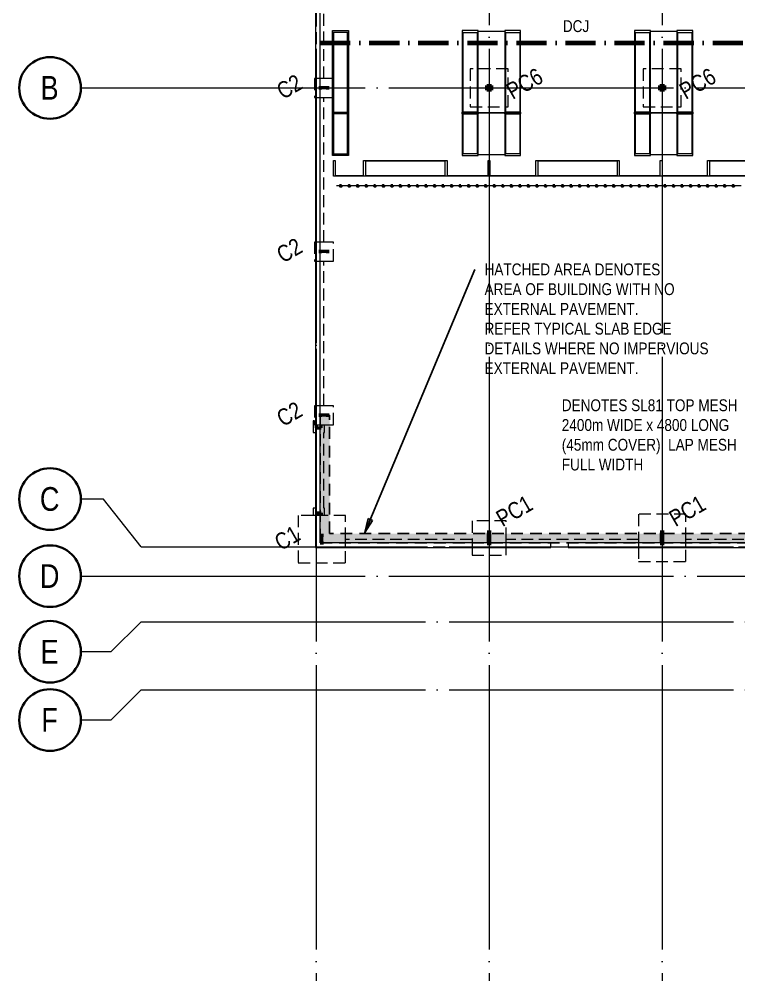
# Model space of a CAD drawing. Header units: millimetres. Extents: x 14684 to 281647, y -4596 to 240550.
# Drawn here: x 14684 to 52631, y 139401 to 190113 of the extents above; entities that cross this region are included whole.
import ezdxf

# ---------------------------------------------------------------- set-up
doc = ezdxf.new("R2010")
doc.units = ezdxf.units.MM
for name, pattern in [('_SGE_Grid Line', [16250, 15000, -625, 0, -625]), ('_SGE_Hidden', [925, 625, -300]), ('Dash Dot', [2587.5, 1587.5, -500, 0, -500]), ('Hidden', [1000, 625, -375])]:
    doc.linetypes.add(name, pattern=pattern)
for name, color, linetype, lineweight in [('A-ANNO-NOTE', 131, 'Continuous', 18), ('A-DETL-2', 90, 'Hidden', 25), ('A-DETL-3', 90, 'Dash Dot', 70), ('A-DETL-GENF-1', 9, 'Continuous', 18), ('A-WALL-1', 113, 'Continuous', 20), ('G-ANNO-TEXT-1', 10, 'Continuous', 25), ('G-ANNO-TEXT-2', 7, 'Continuous', 25), ('PR31272-001D-client cad _Racking__dwg-1', 133, 'Continuous', 13), ('RACK TYPE C-1', 253, 'Continuous', 18), ('RACK TYPE C-2', 53, 'Continuous', 35), ('S - ROWSPACER-1', 253, 'Continuous', 18), ('S-BEAM-1', 253, 'Continuous', 18), ('S-BEAM-2', 254, '_SGE_Hidden', 18), ('S-COLS', 52, 'Continuous', 18), ('S-COLS-1', 52, 'Continuous', 70), ('S-COLS-IDEN-1', 171, 'Continuous', 35), ('S-COLS-SYMB', 171, 'Continuous', 50), ('S-FNDN-1', 32, '_SGE_Hidden', 18), ('S-FRAME -100MM-1', 133, 'Continuous', 13), ('S-GRID-1', 1, '_SGE_Grid Line', 13), ('S-GRID-2', 1, 'Continuous', 13), ('S-GRID-IDEN', 1, 'Continuous', 35), ('S-GRID-IDEN-1', 1, 'Continuous', 50)]:
    doc.layers.add(name, color=color, linetype=linetype, lineweight=lineweight)
doc.styles.add('Arial Narrow', font='ARIALN.TTF', dxfattribs={"height": 1250})
doc.styles.add('Arial Narrow_1', font='ARIALN.TTF', dxfattribs={"height": 625})
doc.styles.add('Arial Narrow_2', font='ARIALN.TTF', dxfattribs={"height": 875})

# ---------------------------------------------------------------- blocks, each defined once
blk = doc.blocks.new('PR31272-001D-client cad _Racking__dwg-2745832-WAREHOUSE SLAB PLAN')
at = {"layer": 'RACK TYPE C-1'}
blk.add_line((150830, 93043), (150642, 93043), dxfattribs=at)
at = {"layer": 'RACK TYPE C-1', "flags": 128}
for points in [[(151280, 93043), (151092, 93043), (150905, 93043)], [(151730, 93043), (151542, 93043), (151355, 93043)], [(152180, 93043), (151992, 93043), (151805, 93043)], [(152630, 93043), (152442, 93043), (152255, 93043)], [(153080, 93043), (152892, 93043), (152705, 93043)], [(153530, 93043), (153342, 93043), (153155, 93043)], [(153980, 93043), (153792, 93043), (153605, 93043)], [(154430, 93043), (154242, 93043), (154055, 93043)], [(154880, 93043), (154692, 93043), (154505, 93043)], [(155330, 93043), (155142, 93043), (154955, 93043)], [(155780, 93043), (155592, 93043), (155405, 93043)], [(156230, 93043), (156042, 93043), (155855, 93043)], [(156680, 93043), (156492, 93043), (156305, 93043)], [(157130, 93043), (156942, 93043), (156755, 93043)], [(157580, 93043), (157392, 93043), (157205, 93043)], [(158030, 93043), (157842, 93043), (157655, 93043)], [(158480, 93043), (158292, 93043), (158105, 93043)], [(158930, 93043), (158742, 93043), (158555, 93043)], [(159380, 93043), (159192, 93043), (159005, 93043)], [(159830, 93043), (159642, 93043), (159455, 93043)], [(160280, 93043), (160092, 93043), (159905, 93043)], [(160730, 93043), (160542, 93043), (160355, 93043)], [(161180, 93043), (160992, 93043), (160805, 93043)], [(161630, 93043), (161442, 93043), (161255, 93043)], [(162080, 93043), (161892, 93043), (161705, 93043)], [(162530, 93043), (162342, 93043), (162155, 93043)], [(162980, 93043), (162792, 93043), (162605, 93043)], [(163430, 93043), (163242, 93043), (163055, 93043)], [(163880, 93043), (163692, 93043), (163505, 93043)], [(164330, 93043), (164142, 93043), (163955, 93043)], [(164780, 93043), (164592, 93043), (164405, 93043)], [(165230, 93043), (165042, 93043), (164855, 93043)], [(165680, 93043), (165492, 93043), (165305, 93043)], [(166130, 93043), (165942, 93043), (165755, 93043)], [(166580, 93043), (166392, 93043), (166205, 93043)], [(167030, 93043), (166842, 93043), (166655, 93043)], [(167480, 93043), (167292, 93043), (167105, 93043)], [(167930, 93043), (167742, 93043), (167555, 93043)], [(168380, 93043), (168192, 93043), (168005, 93043)], [(168830, 93043), (168642, 93043), (168455, 93043)], [(169280, 93043), (169092, 93043), (168905, 93043)], [(169730, 93043), (169542, 93043), (169355, 93043)], [(170180, 93043), (169992, 93043), (169805, 93043)], [(170630, 93043), (170442, 93043), (170255, 93043)], [(171080, 93043), (170892, 93043), (170705, 93043)], [(171530, 93043), (171342, 93043), (171155, 93043)], [(171980, 93043), (171792, 93043), (171605, 93043)]]:
    blk.add_lwpolyline(points, dxfattribs=at)
at = {"layer": 'RACK TYPE C-2', "flags": 128}
for points in [[(150905, 93080), (150905, 93005), (150830, 93005), (150830, 93080)], [(151355, 93080), (151355, 93005), (151280, 93005), (151280, 93080)], [(151805, 93080), (151805, 93005), (151730, 93005), (151730, 93080)], [(152255, 93080), (152255, 93005), (152180, 93005), (152180, 93080)], [(152705, 93080), (152705, 93005), (152630, 93005), (152630, 93080)], [(153155, 93080), (153155, 93005), (153080, 93005), (153080, 93080)], [(153605, 93080), (153605, 93005), (153530, 93005), (153530, 93080)], [(154055, 93080), (154055, 93005), (153980, 93005), (153980, 93080)], [(154505, 93080), (154505, 93005), (154430, 93005), (154430, 93080)], [(154955, 93080), (154955, 93005), (154880, 93005), (154880, 93080)], [(155405, 93080), (155405, 93005), (155330, 93005), (155330, 93080)], [(155855, 93080), (155855, 93005), (155780, 93005), (155780, 93080)], [(156305, 93080), (156305, 93005), (156230, 93005), (156230, 93080)], [(156755, 93080), (156755, 93005), (156680, 93005), (156680, 93080)], [(157205, 93080), (157205, 93005), (157130, 93005), (157130, 93080)], [(157655, 93080), (157655, 93005), (157580, 93005), (157580, 93080)], [(158105, 93080), (158105, 93005), (158030, 93005), (158030, 93080)], [(158555, 93080), (158555, 93005), (158480, 93005), (158480, 93080)], [(159005, 93080), (159005, 93005), (158930, 93005), (158930, 93080)], [(159455, 93080), (159455, 93005), (159380, 93005), (159380, 93080)], [(159905, 93080), (159905, 93005), (159830, 93005), (159830, 93080)], [(160355, 93080), (160355, 93005), (160280, 93005), (160280, 93080)], [(160805, 93080), (160805, 93005), (160730, 93005), (160730, 93080)], [(161255, 93080), (161255, 93005), (161180, 93005), (161180, 93080)], [(161705, 93080), (161705, 93005), (161630, 93005), (161630, 93080)], [(162155, 93080), (162155, 93005), (162080, 93005), (162080, 93080)], [(162605, 93080), (162605, 93005), (162530, 93005), (162530, 93080)], [(163055, 93080), (163055, 93005), (162980, 93005), (162980, 93080)], [(163505, 93080), (163505, 93005), (163430, 93005), (163430, 93080)], [(163955, 93080), (163955, 93005), (163880, 93005), (163880, 93080)], [(164405, 93080), (164405, 93005), (164330, 93005), (164330, 93080)], [(164855, 93080), (164855, 93005), (164780, 93005), (164780, 93080)], [(165305, 93080), (165305, 93005), (165230, 93005), (165230, 93080)], [(165755, 93080), (165755, 93005), (165680, 93005), (165680, 93080)], [(166205, 93080), (166205, 93005), (166130, 93005), (166130, 93080)], [(166655, 93080), (166655, 93005), (166580, 93005), (166580, 93080)], [(167105, 93080), (167105, 93005), (167030, 93005), (167030, 93080)], [(167555, 93080), (167555, 93005), (167480, 93005), (167480, 93080)], [(168005, 93080), (168005, 93005), (167930, 93005), (167930, 93080)], [(168455, 93080), (168455, 93005), (168380, 93005), (168380, 93080)], [(168905, 93080), (168905, 93005), (168830, 93005), (168830, 93080)], [(169355, 93080), (169355, 93005), (169280, 93005), (169280, 93080)], [(169805, 93080), (169805, 93005), (169730, 93005), (169730, 93080)], [(170255, 93080), (170255, 93005), (170180, 93005), (170180, 93080)], [(170705, 93080), (170705, 93005), (170630, 93005), (170630, 93080)], [(171155, 93080), (171155, 93005), (171080, 93005), (171080, 93080)], [(171605, 93080), (171605, 93005), (171530, 93005), (171530, 93080)]]:
    blk.add_lwpolyline(points, close=True, dxfattribs=at)
at = {"layer": 'S - ROWSPACER-1'}
for p, q in [((159512, 101183), (158112, 101183)), ((168592, 101183), (167192, 101183)), ((159512, 94683), (158112, 94683)), ((168592, 94683), (167192, 94683))]:
    blk.add_line(p, q, dxfattribs=at)
at = {"layer": 'S - ROWSPACER-1', "flags": 128}
for points in [[(158112, 96883), (159512, 96883)], [(167192, 96883), (168592, 96883)]]:
    blk.add_lwpolyline(points, close=True, dxfattribs=at)
at = {"layer": 'S-BEAM-1', "flags": 128}
for points in [[(150482, 101133), (150482, 96933), (150432, 96933), (150432, 101133)], [(151272, 101133), (151272, 96933), (151222, 96933), (151222, 101133)], [(157322, 96933), (157322, 101133), (157272, 101133), (157272, 96933)], [(158112, 96933), (158112, 101133), (158062, 101133), (158062, 96933)], [(159562, 96933), (159562, 101133), (159512, 101133), (159512, 96933)], [(160352, 96933), (160352, 101133), (160302, 101133), (160302, 96933)], [(166402, 96933), (166402, 101133), (166352, 101133), (166352, 96933)], [(167192, 96933), (167192, 101133), (167142, 101133), (167142, 96933)], [(168642, 96933), (168642, 101133), (168592, 101133), (168592, 96933)], [(169432, 96933), (169432, 101133), (169382, 101133), (169382, 96933)], [(150482, 96833), (150482, 94733), (150432, 94733), (150432, 96833)], [(151272, 96833), (151272, 94733), (151222, 94733), (151222, 96833)], [(157322, 94733), (157322, 96833), (157272, 96833), (157272, 94733)], [(158112, 94733), (158112, 96833), (158062, 96833), (158062, 94733)], [(159562, 94733), (159562, 96833), (159512, 96833), (159512, 94733)], [(160352, 94733), (160352, 96833), (160302, 96833), (160302, 94733)], [(166402, 94733), (166402, 96833), (166352, 96833), (166352, 94733)], [(167192, 94733), (167192, 96833), (167142, 96833), (167142, 94733)], [(168642, 94733), (168642, 96833), (168592, 96833), (168592, 94733)], [(169432, 94733), (169432, 96833), (169382, 96833), (169382, 94733)], [(152172, 94383), (156372, 94383), (156372, 94333), (152172, 94333)], [(161252, 94383), (165452, 94383), (165452, 94333), (161252, 94333)], [(170306, 94383), (174506, 94383), (174506, 94333), (170306, 94333)], [(150577, 93593), (152072, 93593), (152072, 93543), (150577, 93543)], [(152172, 93593), (156372, 93593), (156372, 93543), (152172, 93543)], [(156472, 93593), (158633, 93593), (158633, 93543), (156472, 93543)], [(158733, 93593), (161152, 93593), (161152, 93543), (158733, 93543)], [(161252, 93593), (165452, 93593), (165452, 93543), (161252, 93543)], [(165552, 93593), (167709, 93593), (167709, 93543), (165552, 93543)], [(167809, 93593), (170209, 93593), (170209, 93543), (167809, 93543)], [(170306, 93593), (174506, 93593), (174506, 93543), (170306, 93543)]]:
    blk.add_lwpolyline(points, close=True, dxfattribs=at)
at = {"layer": 'S-FRAME -100MM-1', "flags": 128}
for points in [[(150432, 101133), (150432, 101233), (151272, 101233), (151272, 101133)], [(157272, 101233), (157272, 101133), (158112, 101133), (158112, 101233)], [(159512, 101233), (159512, 101133), (160352, 101133), (160352, 101233)], [(166352, 101233), (166352, 101133), (167192, 101133), (167192, 101233)], [(168592, 101233), (168592, 101133), (169432, 101133), (169432, 101233)], [(150432, 96833), (150432, 96933), (151272, 96933), (151272, 96833), (150432, 96833), (150432, 96933), (151272, 96933), (151272, 96833)], [(157272, 96933), (158112, 96933), (158112, 96833), (157272, 96833), (157272, 96933), (157272, 96833), (158112, 96833), (158112, 96933)], [(159512, 96933), (160352, 96933), (160352, 96833), (159512, 96833), (159512, 96933), (159512, 96833), (160352, 96833), (160352, 96933)], [(166352, 96933), (167192, 96933), (167192, 96833), (166352, 96833), (166352, 96933), (166352, 96833), (167192, 96833), (167192, 96933)], [(168592, 96933), (169432, 96933), (169432, 96833), (168592, 96833), (168592, 96933), (168592, 96833), (169432, 96833), (169432, 96933)], [(150432, 94633), (150432, 94733), (151272, 94733), (151272, 94633)], [(150577, 93543), (150477, 93543), (150477, 94383), (150577, 94383)], [(152172, 93543), (152072, 93543), (152072, 94383), (152172, 94383)], [(156472, 93543), (156372, 93543), (156372, 94383), (156472, 94383)], [(157272, 94733), (157272, 94633), (158112, 94633), (158112, 94733)], [(158733, 93543), (158633, 93543), (158633, 94383), (158733, 94383)], [(159512, 94733), (159512, 94633), (160352, 94633), (160352, 94733)], [(161252, 93543), (161152, 93543), (161152, 94383), (161252, 94383)], [(165552, 93543), (165452, 93543), (165452, 94383), (165552, 94383)], [(166352, 94733), (166352, 94633), (167192, 94633), (167192, 94733)], [(167809, 93543), (167709, 93543), (167709, 94383), (167809, 94383)], [(168592, 94733), (168592, 94633), (169432, 94633), (169432, 94733)], [(170306, 93543), (170206, 93543), (170206, 94383), (170306, 94383)]]:
    blk.add_lwpolyline(points, close=True, dxfattribs=at)
blk = doc.blocks.new('SGE_SCL-Column-Steel-UB - C1 - 410UB53_7-2329528-WAREHOUSE SLAB PLAN')
at = {"layer": 'S-COLS-SYMB'}
for p, q in [((89, 201.5), (-89, 201.5)), ((0, -201.5), (0, 201.5)), ((-89, -201.5), (89, -201.5))]:
    blk.add_line(p, q, dxfattribs=at)
blk = doc.blocks.new('SGE_SCL-Column-Steel-UB - C2 - 410UB53_7-2329531-WAREHOUSE SLAB PLAN')
at = {"layer": 'S-COLS-SYMB'}
for p, q in [((89, 201.5), (-89, 201.5)), ((0, -201.5), (0, 201.5)), ((-89, -201.5), (89, -201.5))]:
    blk.add_line(p, q, dxfattribs=at)
blk = doc.blocks.new('SGE_SCL-Column-Steel-UB - C2 - 410UB53_7-2329532-WAREHOUSE SLAB PLAN')
at = {"layer": 'S-COLS-SYMB'}
for p, q in [((89, 201.5), (-89, 201.5)), ((0, -201.5), (0, 201.5)), ((-89, -201.5), (89, -201.5))]:
    blk.add_line(p, q, dxfattribs=at)
blk = doc.blocks.new('SGE_SCL-Column-Steel-UB - C2 - 410UB53_7-2329529-WAREHOUSE SLAB PLAN')
at = {"layer": 'S-COLS-SYMB'}
for p, q in [((89, 201.5), (-89, 201.5)), ((0, -201.5), (0, 201.5)), ((-89, -201.5), (89, -201.5))]:
    blk.add_line(p, q, dxfattribs=at)
blk = doc.blocks.new('SGE_SFR-Column-Steel-G350 - PC1 - 530 210 16 10-2771269-WAREHOUSE SLAB PLAN')
at = {"layer": 'S-COLS-1'}
for p, q in [((105, 265), (-105, 265)), ((0, -265), (0, 265)), ((-105, -265), (105, -265))]:
    blk.add_line(p, q, dxfattribs=at)
blk = doc.blocks.new('SGE_SCL-Column-Steel-SHS - PC6 - 250x6_0 SHS-2768266-WAREHOUSE SLAB PLAN')
at = {"layer": 'S-COLS-SYMB'}
for p, q in [((-125, -125), (-125, 125)), ((-125, 125), (125, 125)), ((125, 125), (125, -125)), ((125, -125), (-125, -125))]:
    blk.add_line(p, q, dxfattribs=at)
blk = doc.blocks.new('SGE_SCL-Column-Steel-SHS - PC6 - 250x6_0 SHS-2318294-WAREHOUSE SLAB PLAN')
at = {"layer": 'S-COLS-SYMB'}
for p, q in [((-125, -125), (-125, 125)), ((-125, 125), (125, 125)), ((125, 125), (125, -125)), ((125, -125), (-125, -125))]:
    blk.add_line(p, q, dxfattribs=at)
blk = doc.blocks.new('SGE Footing-Rectangular - F3-1758787-WAREHOUSE SLAB PLAN')
at = {"layer": 'S-FNDN-1'}
for p, q in [((1000, 1000), (-1000, 1000)), ((-1000, 1000), (-1000, -1000)), ((1000, -1000), (1000, 1000)), ((-1000, -1000), (1000, -1000))]:
    blk.add_line(p, q, dxfattribs=at)
blk = doc.blocks.new('SGE Door Column - DC1 - 250 PFC _ 50 x 5_0 EA-2874692-WAREHOUSE SLAB PLAN')
at = {"layer": 'S-COLS-SYMB'}
for p, q in [((0, 0), (90, 0)), ((0, 0), (0, -250)), ((0, -250), (90, -250))]:
    blk.add_line(p, q, dxfattribs=at)
blk = doc.blocks.new('SGE Door Column - DC1 - 250 PFC _ 50 x 5_0 EA-2874664-WAREHOUSE SLAB PLAN')
at = {"layer": 'S-COLS-SYMB'}
for p, q in [((0, 250), (90, 250)), ((0, 0), (0, 250)), ((0, 0), (90, 0))]:
    blk.add_line(p, q, dxfattribs=at)
blk = doc.blocks.new('Grid - 1_Project Grid-1992125-WAREHOUSE SLAB PLAN')
at = {"layer": 'S-GRID-IDEN'}
blk.add_circle((0, 0), 6.5, dxfattribs=at)

msp = doc.modelspace()

# ---------------------------------------------------------------- hatches: boundary and pattern name
at = {"layer": 'A-DETL-GENF-1'}
h = msp.add_hatch(color=256, dxfattribs=at)
h.paths.add_polyline_path([(161945, 158490), (162445, 158490), (162445, 161390), (149400, 161390), (149400, 158990), (127895, 158990), (127895, 158490), (149900, 158490), (149900, 160890), (161945, 160890), (161945, 158990)])
h.paths.add_polyline_path([(105445, 158490), (105945, 158490), (105945, 161390), (81645, 161390), (81645, 158490), (82145, 158490), (82145, 160890), (105445, 160890), (105445, 159135)])
h.paths.add_polyline_path([(186163, 162490), (210730, 162490), (210730, 201630), (210230, 201630), (210230, 162990), (185840, 162990), (185840, 162490)])
h.paths.add_polyline_path([(31055, 162490), (58250, 162490), (58250, 162990), (31055, 162990), (31055, 169230), (30555, 169230), (30555, 162490)])
h.paths.add_polyline_path([(30555, 207901), (31055, 207901), (31055, 214740), (48595, 214740), (48595, 215240), (30555, 215240), (30555, 214726)])
at = {"layer": 'G-ANNO-TEXT-2'}
msp.add_hatch(color=256, dxfattribs=at).paths.add_polyline_path([(32911, 163037), (33310, 163683), (33091, 163775)])

# ---------------------------------------------------------------- linework, layer by layer
at = {"layer": 'A-DETL-2'}
for p, q in [((30555, 169230), (30555, 162490)), ((31055, 169230), (30555, 169230)), ((31055, 162990), (31055, 169230)), ((58250, 162990), (31055, 162990)), ((30555, 162490), (58250, 162490))]:
    msp.add_line(p, q, dxfattribs=at)
at = {"layer": 'A-DETL-3'}
msp.add_line((30555, 188865), (59895, 188865), dxfattribs=at)
at = {"layer": 'A-WALL-1'}
for p, q in [((30315, 215480), (30315, 162250)), ((30555, 162490), (30555, 215240)), ((42720, 162490), (30555, 162490)), ((42720, 162250), (42720, 162490)), ((58250, 162490), (43640, 162490)), ((43640, 162490), (43640, 162250)), ((30315, 162250), (42720, 162250)), ((43640, 162250), (58250, 162250))]:
    msp.add_line(p, q, dxfattribs=at)
at = {"layer": 'G-ANNO-TEXT-1'}
for p, q in [((32911, 163037), (38717, 176919)), ((33091, 163775), (32911, 163037)), ((32911, 163037), (33310, 163683)), ((33310, 163683), (33091, 163775))]:
    msp.add_line(p, q, dxfattribs=at)
at = {"layer": 'S-BEAM-2'}
for p, q in [((30345, 193127), (30345, 186990)), ((30745, 186990), (30745, 193127)), ((30745, 186990), (30345, 186990)), ((30345, 185990), (30345, 178360)), ((30345, 185990), (30745, 185990)), ((30745, 178360), (30745, 185990)), ((30745, 178360), (30345, 178360)), ((30345, 177360), (30345, 169730)), ((30345, 177360), (30745, 177360)), ((30745, 169730), (30745, 177360)), ((30745, 169730), (30345, 169730)), ((30345, 168325), (30345, 164327)), ((30745, 164327), (30745, 168325)), ((38570, 162680), (31894, 162680)), ((31894, 162280), (31894, 162680)), ((31894, 162280), (38570, 162280)), ((38570, 162680), (38570, 162280)), ((47345, 162680), (40370, 162680)), ((40370, 162280), (40370, 162680)), ((40370, 162280), (47345, 162280)), ((47345, 162680), (47345, 162280)), ((57530, 162680), (49845, 162680)), ((49845, 162280), (49845, 162680)), ((49845, 162280), (57530, 162280))]:
    msp.add_line(p, q, dxfattribs=at)
at = {"layer": 'S-FNDN-1'}
for p, q in [((30257, 186990), (30257, 185990)), ((30345, 186990), (30257, 186990)), ((31257, 186990), (30745, 186990)), ((31257, 185990), (31257, 186990)), ((30257, 185990), (30345, 185990)), ((30745, 185990), (31257, 185990)), ((30257, 178360), (30257, 177360)), ((30345, 178360), (30257, 178360)), ((31257, 178360), (30745, 178360)), ((31257, 177360), (31257, 178360)), ((30257, 177360), (30345, 177360)), ((30745, 177360), (31257, 177360)), ((30257, 169730), (30257, 168925)), ((30345, 169730), (30257, 169730)), ((31257, 169730), (30745, 169730)), ((31257, 168730), (31257, 169730)), ((30257, 168925), (30185, 168925)), ((30185, 168925), (30185, 168325)), ((30257, 168925), (30257, 168730)), ((30257, 168730), (30785, 168730)), ((30785, 168730), (31257, 168730)), ((30785, 168325), (30785, 168730)), ((30185, 168325), (30345, 168325)), ((30745, 168325), (30785, 168325)), ((30345, 164327), (30185, 164327)), ((30185, 164327), (30185, 163942)), ((30785, 164327), (30745, 164327)), ((30785, 163942), (30785, 164327)), ((30185, 163942), (29394, 163942)), ((29394, 163942), (29394, 161442)), ((30785, 163942), (30185, 163942)), ((31894, 163942), (30785, 163942)), ((31894, 162680), (31894, 163942)), ((49845, 164005), (47345, 164005)), ((47345, 164005), (47345, 162680)), ((49845, 162680), (49845, 164005)), ((40370, 163655), (38570, 163655)), ((38570, 163655), (38570, 162680)), ((40370, 162680), (40370, 163655)), ((31894, 161442), (31894, 162280)), ((38570, 162280), (38570, 161855)), ((40370, 161855), (40370, 162280)), ((47345, 162280), (47345, 161505)), ((49845, 161505), (49845, 162280)), ((38570, 161855), (40370, 161855)), ((29394, 161442), (31894, 161442)), ((47345, 161505), (49845, 161505))]:
    msp.add_line(p, q, dxfattribs=at)
at = {"layer": 'S-GRID-1'}
for p, q in [((30345, 237300), (30345, 139401)), ((39470, 237300), (39470, 139401)), ((48595, 237300), (48595, 139401)), ((17934, 186490), (223625, 186490)), ((21109, 162280), (223625, 162280)), ((17934, 160740), (223625, 160740)), ((21109, 158340), (223625, 158340)), ((21109, 154740), (223625, 154740))]:
    msp.add_line(p, q, dxfattribs=at)
at = {"layer": 'S-GRID-2'}
for p, q in [((19133, 164806), (17934, 164806)), ((21109, 162280), (19133, 164806)), ((21109, 158340), (19521, 156753)), ((19521, 156753), (17934, 156753)), ((21109, 154740), (19521, 153153)), ((19521, 153153), (17934, 153153))]:
    msp.add_line(p, q, dxfattribs=at)

# ---------------------------------------------------------------- block references
at = {"layer": 'PR31272-001D-client cad _Racking__dwg-1'}
msp.add_blockref('PR31272-001D-client cad _Racking__dwg-2745832-WAREHOUSE SLAB PLAN', (-119224, 88286), dxfattribs=at)
at = {"layer": 'S-COLS'}
for name, p, rotation in [('SGE_SCL-Column-Steel-UB - C2 - 410UB53_7-2329529-WAREHOUSE SLAB PLAN', (30757, 186490), 89.9999999999999), ('SGE_SCL-Column-Steel-UB - C2 - 410UB53_7-2329532-WAREHOUSE SLAB PLAN', (30757, 177860), 89.9999999999999), ('SGE_SCL-Column-Steel-UB - C2 - 410UB53_7-2329531-WAREHOUSE SLAB PLAN', (30757, 169230), 89.9999999999999), ('SGE Door Column - DC1 - 250 PFC _ 50 x 5_0 EA-2874692-WAREHOUSE SLAB PLAN', (30360, 168572), 89.9999999999998), ('SGE Door Column - DC1 - 250 PFC _ 50 x 5_0 EA-2874664-WAREHOUSE SLAB PLAN', (30360, 164080), 269.9999999999931)]:
    msp.add_blockref(name, p, dxfattribs=dict(at, rotation=rotation))
for name, p in [('SGE_SCL-Column-Steel-SHS - PC6 - 250x6_0 SHS-2768266-WAREHOUSE SLAB PLAN', (39470, 186490)), ('SGE_SCL-Column-Steel-SHS - PC6 - 250x6_0 SHS-2318294-WAREHOUSE SLAB PLAN', (48595, 186490)), ('SGE_SCL-Column-Steel-UB - C1 - 410UB53_7-2329528-WAREHOUSE SLAB PLAN', (30644, 162692))]:
    msp.add_blockref(name, p, dxfattribs=at)
at = {"layer": 'S-COLS-1'}
for p in [(39470, 162755), (48595, 162755)]:
    msp.add_blockref('SGE_SFR-Column-Steel-G350 - PC1 - 530 210 16 10-2771269-WAREHOUSE SLAB PLAN', p, dxfattribs=at)
at = {"layer": 'S-FNDN-1'}
for p in [(39470, 186490), (48595, 186490)]:
    msp.add_blockref('SGE Footing-Rectangular - F3-1758787-WAREHOUSE SLAB PLAN', p, dxfattribs=at)
at = {"layer": 'S-GRID-IDEN', "xscale": 249.9999999999999, "yscale": 249.9999999999999, "zscale": 249.9999999999999, "rotation": 269.9999999999996}
for p in [(16309, 186490), (16309, 164806), (16309, 160740), (16309, 156753), (16309, 153153)]:
    msp.add_blockref('Grid - 1_Project Grid-1992125-WAREHOUSE SLAB PLAN', p, dxfattribs=at)

# ---------------------------------------------------------------- texts
at = {"layer": 'A-ANNO-NOTE', "insert": (43352, 190063), "char_height": 625, "width": 1683.54, "attachment_point": 1, "style": 'Arial Narrow_1'}
msp.add_mtext('DCJ', dxfattribs=at)
at = {"layer": 'G-ANNO-TEXT-2', "char_height": 625, "attachment_point": 1, "style": 'Arial Narrow_1'}
for s, insert, width in [('HATCHED AREA DENOTES ', (39225, 177232), 11484.17), ('AREA OF BUILDING WITH NO ', (39225, 176190), 12406.11), ('EXTERNAL PAVEMENT.', (39225, 175148), 9860.76), ('REFER TYPICAL SLAB EDGE ', (39225, 174107), 12225.73), ('DETAILS WHERE NO IMPERVIOUS', (39225, 173065), 14330.16), ('EXTERNAL PAVEMENT.', (39225, 172023), 9860.76), ('DENOTES SL81 TOP MESH ', (43297, 170067), 11504.22), ('2400m WIDE x 4800 LONG ', (43297, 169025), 10943.03), ('(45mm COVER). LAP MESH ', (43297, 167983), 11404), ('FULL WIDTH', (43297, 166942), 5210.97)]:
    msp.add_mtext(s, dxfattribs=dict(at, insert=insert, width=width))
at = {"layer": 'S-COLS-IDEN-1', "char_height": 875, "attachment_point": 1, "rotation": 30, "style": 'Arial Narrow_2'}
for s, insert, width in [('C2', (28156, 186613), 1563.29), ('PC6', (40269, 186613), 2385.02), ('PC6', (49394, 186613), 2385.02), ('C2', (28156, 177983), 1563.29), ('C2', (28156, 169353), 1563.29), ('PC1', (39729, 164078), 2385.02), ('PC1', (48854, 164078), 2385.02), ('C1', (28043, 162814), 1563.29)]:
    msp.add_mtext(s, dxfattribs=dict(at, insert=insert, width=width))
at = {"layer": 'S-GRID-IDEN-1', "char_height": 1250, "attachment_point": 1, "style": 'Arial Narrow'}
for s, insert, width in [('B', (15806, 187120), 1182.49), ('C', (15772, 165436), 1262.66), ('D', (15772, 161370), 1262.66), ('E', (15806, 157382), 1182.49), ('F', (15847, 153782), 1082.28)]:
    msp.add_mtext(s, dxfattribs=dict(at, insert=insert, width=width))

doc.saveas('drawing.dxf')
